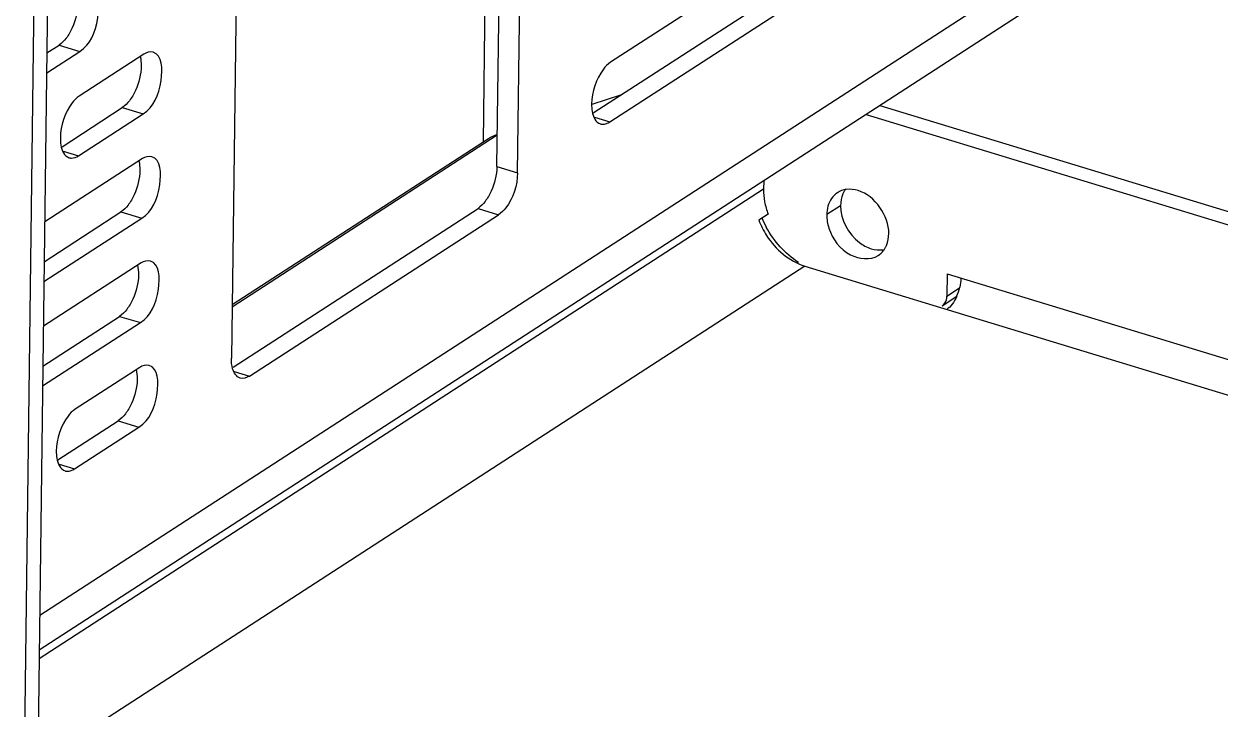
# Model space of a CAD drawing. Header units: millimetres. Extents: x -177 to 18421, y -5017 to 3255.
# Drawn here: x 4765.41 to 4783.43, y -2458.04 to -2447.73 of the extents above; entities that cross this region are included whole.
import ezdxf

# ---------------------------------------------------------------- set-up
doc = ezdxf.new("R2010")
doc.units = ezdxf.units.MM
doc.header["$LTSCALE"] = 46.255
doc.layers.get('0').update_dxf_attribs({"linetype": 'CONTINUOUS'})
doc.layers.add('02___PRT_ALL_AXES', color=7, linetype='CONTINUOUS')

msp = doc.modelspace()

# ---------------------------------------------------------------- linework, layer by layer
at = {"color": 7, "linetype": 'Continuous'}
for p, q in [((4766.197, -2413.835), (4765.62, -2458.9)), ((4772.845, -2449.97), (4772.917, -2444.403)), ((4779.055, -2445.19), (4774.245, -2448.305)), ((4774.233, -2449.203), (4779.379, -2445.871)), ((4765.649, -2456.63), (4781.993, -2446.044)), ((4781.411, -2446.941), (4765.642, -2457.154)), ((4768.607, -2447.194), (4768.536, -2452.76)), ((4765.754, -2448.463), (4766.252, -2448.14)), ((4765.94, -2448.045), (4766.252, -2448.14)), ((4767.216, -2448.184), (4766.243, -2448.814)), ((4766.893, -2448.987), (4767.205, -2449.082)), ((4766.232, -2449.712), (4767.205, -2449.082)), ((4774.002, -2449.133), (4774.233, -2449.203)), ((4778.095, -2449.089), (4836.647, -2466.937)), ((4767.196, -2449.755), (4765.725, -2450.708)), ((4766.001, -2449.641), (4766.232, -2449.712)), ((4772.534, -2449.875), (4772.845, -2449.97)), ((4776.553, -2450.088), (4776.551, -2450.217)), ((4776.551, -2450.217), (4765.641, -2457.283)), ((4772.25, -2450.504), (4772.561, -2450.599)), ((4765.713, -2451.606), (4767.185, -2450.653)), ((4766.873, -2450.558), (4767.185, -2450.653)), ((4768.808, -2453.029), (4772.561, -2450.599)), ((4776.619, -2450.59), (4776.48, -2450.68)), ((4777.17, -2451.372), (4765.62, -2458.852)), ((4767.176, -2451.326), (4765.705, -2452.279)), ((4777.17, -2451.372), (4836.614, -2469.491)), ((4779.315, -2451.489), (4779.311, -2451.826)), ((4779.315, -2451.489), (4807.781, -2460.166)), ((4779.311, -2451.826), (4779.502, -2451.702)), ((4779.239, -2451.972), (4779.448, -2451.837)), ((4766.853, -2452.129), (4767.165, -2452.224)), ((4765.693, -2453.177), (4767.165, -2452.224)), ((4767.156, -2452.897), (4766.183, -2453.528)), ((4768.577, -2452.959), (4768.808, -2453.029)), ((4766.833, -2453.7), (4767.144, -2453.795)), ((4766.171, -2454.425), (4767.144, -2453.795)), ((4765.94, -2454.355), (4766.171, -2454.425))]:
    msp.add_line(p, q, dxfattribs=at)
at = {"color": 3, "linetype": 'Continuous'}
for p, q in [((4765.989, -2413.97), (4765.411, -2459.035)), ((4772.332, -2449.506), (4772.399, -2444.305)), ((4772.534, -2449.875), (4772.605, -2444.308)), ((4773.986, -2449.067), (4779.067, -2445.776)), ((4765.757, -2448.164), (4765.94, -2448.045)), ((4774.397, -2448.801), (4773.962, -2448.938)), ((4765.985, -2449.575), (4766.893, -2448.987)), ((4778.304, -2448.954), (4836.649, -2466.739)), ((4772.54, -2449.404), (4768.546, -2451.99)), ((4772.408, -2449.458), (4768.546, -2451.958)), ((4768.561, -2452.893), (4772.25, -2450.504)), ((4765.717, -2451.306), (4766.873, -2450.558)), ((4765.697, -2452.878), (4766.853, -2452.129)), ((4765.924, -2454.289), (4766.833, -2453.7))]:
    msp.add_line(p, q, dxfattribs=at)
msp.add_arc((4772.81, -2450.08), 0.741, 111.571, 122.9199, dxfattribs=at)
at = {"color": 7, "linetype": 'Continuous'}
for centre, radius, start, end in [((4777.94, -2450.047), 1.538, 203.0014, 208.7172), ((4778.78, -2451.524), 0.744, 335.7728, 347.0383)]:
    msp.add_arc(centre, radius, start, end, dxfattribs=at)
for points, knots in [([(4766.252, -2448.14), (4766.412, -2448.036), (4766.555, -2447.73), (4766.543, -2447.256), (4766.403, -2447.213)], [0, 0, 0, 0, 0.566412, 1, 1, 1, 1]), ([(4767.205, -2449.082), (4767.365, -2448.978), (4767.508, -2448.671), (4767.496, -2448.197), (4767.356, -2448.154)], [0, 0, 0, 0, 0.566412, 1, 1, 1, 1]), ([(4774.245, -2448.305), (4774.203, -2448.332), (4774.039, -2448.505), (4773.964, -2448.749), (4773.961, -2448.934)], [0, 0, 0, 0, 0.211066, 1, 1, 1, 1]), ([(4766.243, -2448.814), (4766.202, -2448.841), (4766.038, -2449.014), (4765.962, -2449.258), (4765.96, -2449.443)], [0, 0, 0, 0, 0.211066, 1, 1, 1, 1]), ([(4773.961, -2448.934), (4773.961, -2448.971), (4773.965, -2449.078), (4774.021, -2449.211), (4774.094, -2449.233)], [0, 0, 0, 0, 0.326495, 1, 1, 1, 1]), ([(4774.094, -2449.233), (4774.099, -2449.234), (4774.11, -2449.237), (4774.122, -2449.238), (4774.128, -2449.238)], [0, 0, 0, 0, 0.496206, 1, 1, 1, 1]), ([(4765.96, -2449.443), (4765.959, -2449.479), (4765.963, -2449.587), (4766.02, -2449.719), (4766.092, -2449.741)], [0, 0, 0, 0, 0.326495, 1, 1, 1, 1]), ([(4766.092, -2449.741), (4766.097, -2449.743), (4766.109, -2449.745), (4766.12, -2449.746), (4766.126, -2449.746)], [0, 0, 0, 0, 0.496206, 1, 1, 1, 1]), ([(4767.185, -2450.653), (4767.345, -2450.549), (4767.488, -2450.242), (4767.476, -2449.768), (4767.336, -2449.726)], [0, 0, 0, 0, 0.566412, 1, 1, 1, 1]), ([(4772.845, -2449.97), (4772.843, -2450.154), (4772.767, -2450.399), (4772.603, -2450.572), (4772.561, -2450.599)], [0, 0, 0, 0, 0.788934, 1, 1, 1, 1]), ([(4776.48, -2450.68), (4776.51, -2450.761), (4776.658, -2451.058), (4776.936, -2451.3), (4777.17, -2451.372)], [0, 0, 0, 0, 0.261386, 1, 1, 1, 1]), ([(4767.165, -2452.224), (4767.325, -2452.12), (4767.468, -2451.814), (4767.456, -2451.339), (4767.316, -2451.297)], [0, 0, 0, 0, 0.566412, 1, 1, 1, 1]), ([(4779.239, -2451.972), (4779.248, -2451.967), (4779.263, -2451.954), (4779.276, -2451.938), (4779.282, -2451.929)], [0, 0, 0, 0, 0.494921, 1, 1, 1, 1]), ([(4767.144, -2453.795), (4767.305, -2453.691), (4767.447, -2453.385), (4767.436, -2452.911), (4767.296, -2452.868)], [0, 0, 0, 0, 0.566412, 1, 1, 1, 1]), ([(4766.183, -2453.528), (4766.141, -2453.554), (4765.977, -2453.727), (4765.902, -2453.972), (4765.899, -2454.157)], [0, 0, 0, 0, 0.211066, 1, 1, 1, 1]), ([(4765.899, -2454.157), (4765.899, -2454.193), (4765.903, -2454.301), (4765.959, -2454.433), (4766.032, -2454.455)], [0, 0, 0, 0, 0.326495, 1, 1, 1, 1]), ([(4766.032, -2454.455), (4766.037, -2454.457), (4766.048, -2454.459), (4766.06, -2454.46), (4766.065, -2454.46)], [0, 0, 0, 0, 0.496206, 1, 1, 1, 1])]:
    msp.add_open_spline(points, degree=3, knots=knots, dxfattribs=at)
at = {"color": 3, "linetype": 'Continuous'}
for points in [[(4766.224, -2447.416), (4766.222, -2447.543), (4766.191, -2447.671), (4766.139, -2447.787)], [(4766.139, -2447.787), (4766.114, -2447.842), (4766.084, -2447.895), (4766.047, -2447.942)], [(4766.047, -2447.942), (4766.017, -2447.982), (4765.982, -2448.019), (4765.94, -2448.045)], [(4767.177, -2448.358), (4767.175, -2448.484), (4767.143, -2448.612), (4767.091, -2448.728)], [(4767.163, -2448.217), (4767.174, -2448.263), (4767.178, -2448.311), (4767.177, -2448.358)], [(4767, -2448.883), (4766.97, -2448.923), (4766.935, -2448.96), (4766.893, -2448.987)], [(4767.091, -2448.728), (4767.067, -2448.783), (4767.037, -2448.836), (4767, -2448.883)], [(4767.143, -2449.788), (4767.154, -2449.834), (4767.157, -2449.882), (4767.157, -2449.929)], [(4767.157, -2449.929), (4767.155, -2450.055), (4767.123, -2450.184), (4767.071, -2450.299)], [(4772.534, -2449.875), (4772.532, -2450.001), (4772.5, -2450.129), (4772.448, -2450.245)], [(4767.071, -2450.299), (4767.047, -2450.354), (4767.016, -2450.407), (4766.98, -2450.455)], [(4772.448, -2450.245), (4772.423, -2450.3), (4772.393, -2450.353), (4772.357, -2450.4)], [(4766.98, -2450.455), (4766.95, -2450.494), (4766.915, -2450.531), (4766.873, -2450.558)], [(4772.357, -2450.4), (4772.327, -2450.44), (4772.291, -2450.477), (4772.25, -2450.504)], [(4767.122, -2451.36), (4767.133, -2451.405), (4767.137, -2451.453), (4767.137, -2451.5)], [(4767.137, -2451.5), (4767.135, -2451.627), (4767.103, -2451.755), (4767.051, -2451.87)], [(4767.051, -2451.87), (4767.026, -2451.925), (4766.996, -2451.978), (4766.96, -2452.026)], [(4766.96, -2452.026), (4766.93, -2452.065), (4766.894, -2452.102), (4766.853, -2452.129)], [(4767.102, -2452.931), (4767.113, -2452.977), (4767.117, -2453.024), (4767.117, -2453.071)], [(4767.117, -2453.071), (4767.115, -2453.198), (4767.083, -2453.326), (4767.031, -2453.441)], [(4767.031, -2453.441), (4767.006, -2453.496), (4766.976, -2453.549), (4766.94, -2453.597)], [(4766.94, -2453.597), (4766.909, -2453.636), (4766.874, -2453.673), (4766.833, -2453.7)]]:
    msp.add_open_spline(points, degree=3, dxfattribs=at)
at = {"color": 7, "linetype": 'Continuous'}
for points in [[(4767.356, -2448.154), (4767.311, -2448.14), (4767.256, -2448.158), (4767.216, -2448.184)], [(4774.128, -2449.238), (4774.165, -2449.239), (4774.202, -2449.223), (4774.233, -2449.203)], [(4766.126, -2449.746), (4766.163, -2449.747), (4766.201, -2449.732), (4766.232, -2449.712)], [(4767.336, -2449.726), (4767.29, -2449.712), (4767.236, -2449.729), (4767.196, -2449.755)], [(4776.551, -2450.217), (4776.55, -2450.279), (4776.556, -2450.342), (4776.567, -2450.404)], [(4776.567, -2450.404), (4776.579, -2450.467), (4776.596, -2450.53), (4776.619, -2450.59)], [(4777.075, -2451.317), (4776.875, -2451.186), (4776.707, -2450.996), (4776.591, -2450.785)], [(4767.316, -2451.297), (4767.27, -2451.283), (4767.216, -2451.3), (4767.176, -2451.326)], [(4779.523, -2451.552), (4779.523, -2451.599), (4779.516, -2451.646), (4779.506, -2451.691)], [(4779.282, -2451.929), (4779.301, -2451.899), (4779.311, -2451.862), (4779.311, -2451.826)], [(4779.391, -2451.947), (4779.368, -2451.976), (4779.342, -2452.004), (4779.31, -2452.024)], [(4779.459, -2451.83), (4779.441, -2451.871), (4779.418, -2451.911), (4779.391, -2451.947)], [(4767.296, -2452.868), (4767.25, -2452.854), (4767.196, -2452.872), (4767.156, -2452.897)], [(4768.555, -2452.918), (4768.54, -2452.867), (4768.535, -2452.813), (4768.536, -2452.76)], [(4768.669, -2453.059), (4768.611, -2453.041), (4768.572, -2452.976), (4768.555, -2452.918)], [(4768.808, -2453.029), (4768.768, -2453.055), (4768.714, -2453.072), (4768.669, -2453.059)], [(4766.065, -2454.46), (4766.103, -2454.461), (4766.14, -2454.446), (4766.171, -2454.425)]]:
    msp.add_open_spline(points, degree=3, dxfattribs=at)
at = {"layer": '02___PRT_ALL_AXES', "color": 7, "linetype": 'Continuous'}
msp.add_line((4777.71, -2450.463), (4777.502, -2450.598), dxfattribs=at)
for points in [[(4777.663, -2450.269), (4777.628, -2450.291), (4777.598, -2450.321), (4777.574, -2450.355)], [(4777.796, -2450.219), (4777.749, -2450.226), (4777.703, -2450.243), (4777.663, -2450.269)], [(4777.976, -2450.236), (4777.918, -2450.218), (4777.856, -2450.211), (4777.796, -2450.219)], [(4778.437, -2450.883), (4778.44, -2450.618), (4778.229, -2450.313), (4777.976, -2450.236)], [(4777.574, -2450.355), (4777.525, -2450.425), (4777.503, -2450.514), (4777.502, -2450.598)], [(4777.502, -2450.598), (4777.501, -2450.667), (4777.513, -2450.737), (4777.535, -2450.802)], [(4778.401, -2451.061), (4778.425, -2451.005), (4778.436, -2450.943), (4778.437, -2450.883)], [(4778.275, -2451.212), (4778.307, -2451.192), (4778.336, -2451.165), (4778.359, -2451.134)]]:
    msp.add_open_spline(points, degree=3, dxfattribs=at)
at = {"layer": '02___PRT_ALL_AXES', "color": 3, "linetype": 'Continuous'}
for points in [[(4777.746, -2450.285), (4777.722, -2450.341), (4777.711, -2450.403), (4777.71, -2450.463)], [(4777.71, -2450.463), (4777.708, -2450.67), (4777.827, -2450.892), (4777.993, -2451.018)], [(4777.993, -2451.018), (4778.046, -2451.058), (4778.107, -2451.091), (4778.171, -2451.111)], [(4778.171, -2451.111), (4778.229, -2451.128), (4778.291, -2451.135), (4778.351, -2451.127)]]:
    msp.add_open_spline(points, degree=3, dxfattribs=at)
msp.add_open_spline([(4777.788, -2450.212), (4777.78, -2450.223), (4777.764, -2450.247), (4777.752, -2450.272), (4777.746, -2450.285)], degree=3, knots=[0, 0, 0, 0, 0.49408, 1, 1, 1, 1], dxfattribs=at)
at = {"layer": '02___PRT_ALL_AXES', "color": 7, "linetype": 'Continuous'}
for points, knots in [([(4777.535, -2450.802), (4777.589, -2450.965), (4777.783, -2451.243), (4778.159, -2451.288), (4778.275, -2451.212)], [0, 0, 0, 0, 0.55194, 1, 1, 1, 1]), ([(4778.359, -2451.134), (4778.367, -2451.123), (4778.383, -2451.099), (4778.395, -2451.074), (4778.401, -2451.061)], [0, 0, 0, 0, 0.49408, 1, 1, 1, 1])]:
    msp.add_open_spline(points, degree=3, knots=knots, dxfattribs=at)

doc.saveas('drawing.dxf')
